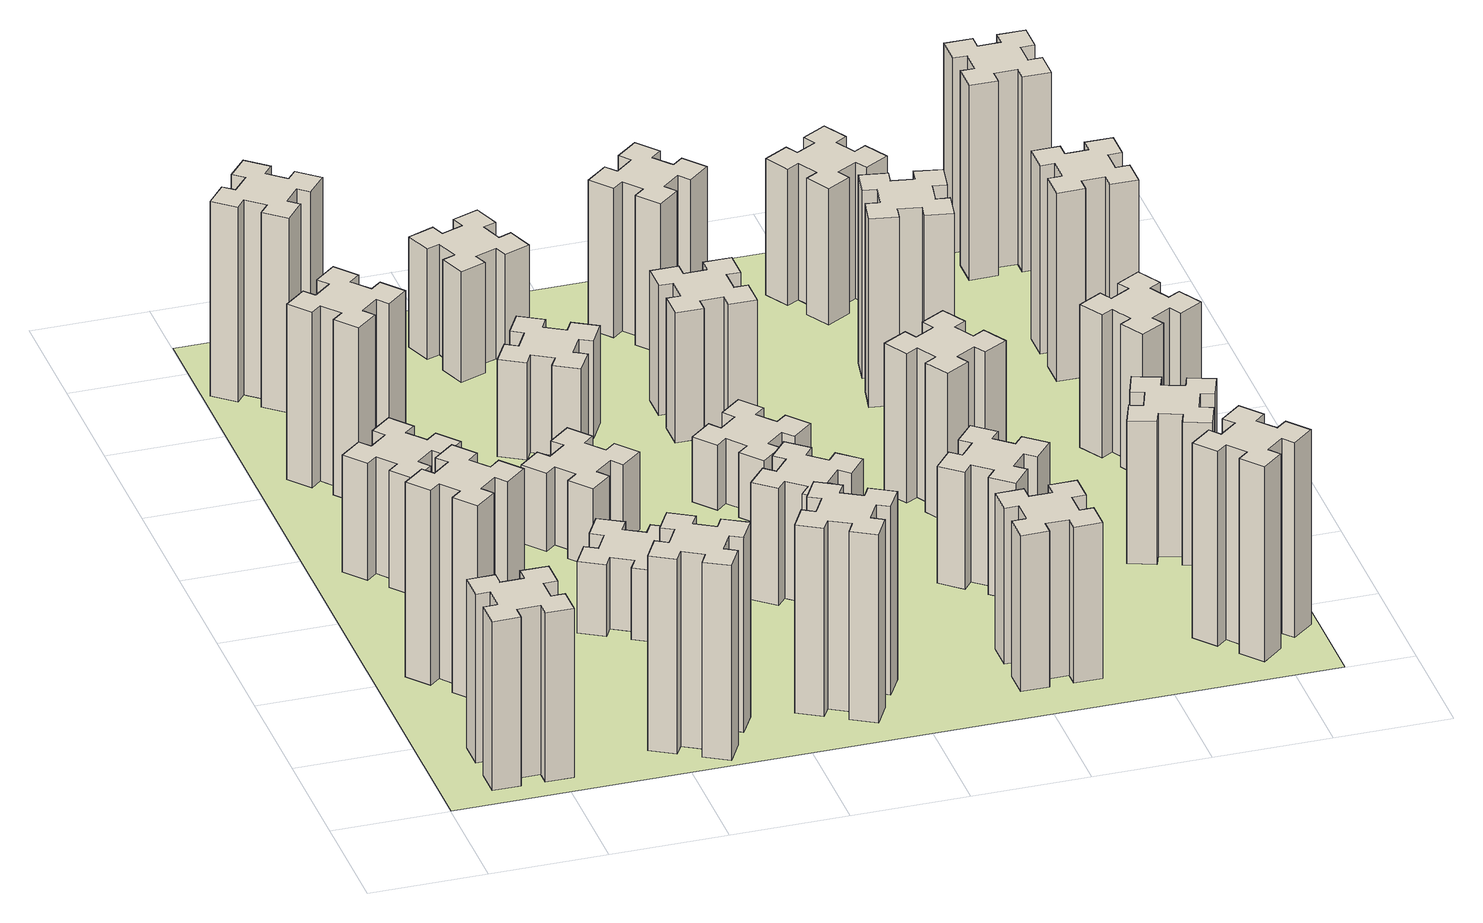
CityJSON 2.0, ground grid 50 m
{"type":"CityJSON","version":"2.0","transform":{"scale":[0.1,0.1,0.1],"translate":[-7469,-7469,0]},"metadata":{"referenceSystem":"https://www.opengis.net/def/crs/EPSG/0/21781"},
"CityObjects":{
"building1":{"type":"Building","attributes":{"class":"1000","function":"1000","usage":"1000","yearOfConstruction":2016,"roofType":"1000","measuredHeight":78,"storeysAboveGround":30,"storeysBelowGround":0},"geometry":[{"type":"Solid","lod":"1","boundaries":[[[[0,1,2,3,4,5,6,7,8,9,10,11,12,13,14,15,16,17,18,19]],[[17,16,20,21]],[[16,15,22,20]],[[15,14,23,22]],[[14,13,24,23]],[[13,12,25,24]],[[12,11,26,25]],[[11,10,27,26]],[[10,9,28,27]],[[9,8,29,28]],[[8,7,30,29]],[[7,6,31,30]],[[6,5,32,31]],[[5,4,33,32]],[[4,3,34,33]],[[3,2,35,34]],[[2,1,36,35]],[[1,0,37,36]],[[0,19,38,37]],[[19,18,39,38]],[[18,17,21,39]],[[24,25,26,27,28,29,30,31,32,33,34,35,36,37,38,39,21,20,22,23]]]]}]},
"building2":{"type":"Building","attributes":{"class":"1000","function":"1000","usage":"1000","yearOfConstruction":2016,"roofType":"1000","measuredHeight":90,"storeysAboveGround":30,"storeysBelowGround":0},"geometry":[{"type":"Solid","lod":"1","boundaries":[[[[40,41,42,43,44,45,46,47,48,49,50,51,52,53,54,55,56,57,58,59]],[[57,56,60,61]],[[56,55,62,60]],[[55,54,63,62]],[[54,53,64,63]],[[53,52,65,64]],[[52,51,66,65]],[[51,50,67,66]],[[50,49,68,67]],[[49,48,69,68]],[[48,47,70,69]],[[47,46,71,70]],[[46,45,72,71]],[[45,44,73,72]],[[44,43,74,73]],[[43,42,75,74]],[[42,41,76,75]],[[41,40,77,76]],[[40,59,78,77]],[[59,58,79,78]],[[58,57,61,79]],[[64,65,66,67,68,69,70,71,72,73,74,75,76,77,78,79,61,60,62,63]]]]}]},
"building3":{"type":"Building","attributes":{"class":"1000","function":"1000","usage":"1000","yearOfConstruction":2016,"roofType":"1000","measuredHeight":54,"storeysAboveGround":30,"storeysBelowGround":0},"geometry":[{"type":"Solid","lod":"1","boundaries":[[[[80,81,82,83,84,85,86,87,88,89,90,91,92,93,94,95,96,97,98,99]],[[97,96,100,101]],[[96,95,102,100]],[[95,94,103,102]],[[94,93,104,103]],[[93,92,105,104]],[[92,91,106,105]],[[91,90,107,106]],[[90,89,108,107]],[[89,88,109,108]],[[88,87,110,109]],[[87,86,111,110]],[[86,85,112,111]],[[85,84,113,112]],[[84,83,114,113]],[[83,82,115,114]],[[82,81,116,115]],[[81,80,117,116]],[[80,99,118,117]],[[99,98,119,118]],[[98,97,101,119]],[[104,105,106,107,108,109,110,111,112,113,114,115,116,117,118,119,101,100,102,103]]]]}]},
"building4":{"type":"Building","attributes":{"class":"1000","function":"1000","usage":"1000","yearOfConstruction":2016,"roofType":"1000","measuredHeight":81,"storeysAboveGround":30,"storeysBelowGround":0},"geometry":[{"type":"Solid","lod":"1","boundaries":[[[[120,121,122,123,124,125,126,127,128,129,130,131,132,133,134,135,136,137,138,139]],[[137,136,140,141]],[[136,135,142,140]],[[135,134,143,142]],[[134,133,144,143]],[[133,132,145,144]],[[132,131,146,145]],[[131,130,147,146]],[[130,129,148,147]],[[129,128,149,148]],[[128,127,150,149]],[[127,126,151,150]],[[126,125,152,151]],[[125,124,153,152]],[[124,123,154,153]],[[123,122,155,154]],[[122,121,156,155]],[[121,120,157,156]],[[120,139,158,157]],[[139,138,159,158]],[[138,137,141,159]],[[144,145,146,147,148,149,150,151,152,153,154,155,156,157,158,159,141,140,142,143]]]]}]},
"building5":{"type":"Building","attributes":{"class":"1000","function":"1000","usage":"1000","yearOfConstruction":2016,"roofType":"1000","measuredHeight":90,"storeysAboveGround":30,"storeysBelowGround":0},"geometry":[{"type":"Solid","lod":"1","boundaries":[[[[160,161,162,163,164,165,166,167,168,169,170,171,172,173,174,175,176,177,178,179]],[[177,176,180,181]],[[176,175,182,180]],[[175,174,183,182]],[[174,173,184,183]],[[173,172,185,184]],[[172,171,186,185]],[[171,170,187,186]],[[170,169,188,187]],[[169,168,189,188]],[[168,167,190,189]],[[167,166,191,190]],[[166,165,192,191]],[[165,164,193,192]],[[164,163,194,193]],[[163,162,195,194]],[[162,161,196,195]],[[161,160,197,196]],[[160,179,198,197]],[[179,178,199,198]],[[178,177,181,199]],[[184,185,186,187,188,189,190,191,192,193,194,195,196,197,198,199,181,180,182,183]]]]}]},
"building6":{"type":"Building","attributes":{"class":"1000","function":"1000","usage":"1000","yearOfConstruction":2016,"roofType":"1000","measuredHeight":90,"storeysAboveGround":30,"storeysBelowGround":0},"geometry":[{"type":"Solid","lod":"1","boundaries":[[[[200,201,202,203,204,205,206,207,208,209,210,211,212,213,214,215,216,217,218,219]],[[217,216,220,221]],[[216,215,222,220]],[[215,214,223,222]],[[214,213,224,223]],[[213,212,225,224]],[[212,211,226,225]],[[211,210,227,226]],[[210,209,228,227]],[[209,208,229,228]],[[208,207,230,229]],[[207,206,231,230]],[[206,205,232,231]],[[205,204,233,232]],[[204,203,234,233]],[[203,202,235,234]],[[202,201,236,235]],[[201,200,237,236]],[[200,219,238,237]],[[219,218,239,238]],[[218,217,221,239]],[[224,225,226,227,228,229,230,231,232,233,234,235,236,237,238,239,221,220,222,223]]]]}]},
"building7":{"type":"Building","attributes":{"class":"1000","function":"1000","usage":"1000","yearOfConstruction":2016,"roofType":"1000","measuredHeight":33,"storeysAboveGround":30,"storeysBelowGround":0},"geometry":[{"type":"Solid","lod":"1","boundaries":[[[[240,241,242,243,244,245,246,247,248,249,250,251,252,253,254,255,256,257,258,259]],[[257,256,260,261]],[[256,255,262,260]],[[255,254,263,262]],[[254,253,264,263]],[[253,252,265,264]],[[252,251,266,265]],[[251,250,267,266]],[[250,249,268,267]],[[249,248,269,268]],[[248,247,270,269]],[[247,246,271,270]],[[246,245,272,271]],[[245,244,273,272]],[[244,243,274,273]],[[243,242,275,274]],[[242,241,276,275]],[[241,240,277,276]],[[240,259,278,277]],[[259,258,279,278]],[[258,257,261,279]],[[264,265,266,267,268,269,270,271,272,273,274,275,276,277,278,279,261,260,262,263]]]]}]},
"building8":{"type":"Building","attributes":{"class":"1000","function":"1000","usage":"1000","yearOfConstruction":2016,"roofType":"1000","measuredHeight":36,"storeysAboveGround":30,"storeysBelowGround":0},"geometry":[{"type":"Solid","lod":"1","boundaries":[[[[280,281,282,283,284,285,286,287,288,289,290,291,292,293,294,295,296,297,298,299]],[[297,296,300,301]],[[296,295,302,300]],[[295,294,303,302]],[[294,293,304,303]],[[293,292,305,304]],[[292,291,306,305]],[[291,290,307,306]],[[290,289,308,307]],[[289,288,309,308]],[[288,287,310,309]],[[287,286,311,310]],[[286,285,312,311]],[[285,284,313,312]],[[284,283,314,313]],[[283,282,315,314]],[[282,281,316,315]],[[281,280,317,316]],[[280,299,318,317]],[[299,298,319,318]],[[298,297,301,319]],[[304,305,306,307,308,309,310,311,312,313,314,315,316,317,318,319,301,300,302,303]]]]}]},
"building9":{"type":"Building","attributes":{"class":"1000","function":"1000","usage":"1000","yearOfConstruction":2016,"roofType":"1000","measuredHeight":87,"storeysAboveGround":30,"storeysBelowGround":0},"geometry":[{"type":"Solid","lod":"1","boundaries":[[[[320,321,322,323,324,325,326,327,328,329,330,331,332,333,334,335,336,337,338,339]],[[337,336,340,341]],[[336,335,342,340]],[[335,334,343,342]],[[334,333,344,343]],[[333,332,345,344]],[[332,331,346,345]],[[331,330,347,346]],[[330,329,348,347]],[[329,328,349,348]],[[328,327,350,349]],[[327,326,351,350]],[[326,325,352,351]],[[325,324,353,352]],[[324,323,354,353]],[[323,322,355,354]],[[322,321,356,355]],[[321,320,357,356]],[[320,339,358,357]],[[339,338,359,358]],[[338,337,341,359]],[[344,345,346,347,348,349,350,351,352,353,354,355,356,357,358,359,341,340,342,343]]]]}]},
"building10":{"type":"Building","attributes":{"class":"1000","function":"1000","usage":"1000","yearOfConstruction":2016,"roofType":"1000","measuredHeight":45,"storeysAboveGround":30,"storeysBelowGround":0},"geometry":[{"type":"Solid","lod":"1","boundaries":[[[[360,361,362,363,364,365,366,367,368,369,370,371,372,373,374,375,376,377,378,379]],[[377,376,380,381]],[[376,375,382,380]],[[375,374,383,382]],[[374,373,384,383]],[[373,372,385,384]],[[372,371,386,385]],[[371,370,387,386]],[[370,369,388,387]],[[369,368,389,388]],[[368,367,390,389]],[[367,366,391,390]],[[366,365,392,391]],[[365,364,393,392]],[[364,363,394,393]],[[363,362,395,394]],[[362,361,396,395]],[[361,360,397,396]],[[360,379,398,397]],[[379,378,399,398]],[[378,377,381,399]],[[384,385,386,387,388,389,390,391,392,393,394,395,396,397,398,399,381,380,382,383]]]]}]},
"building11":{"type":"Building","attributes":{"class":"1000","function":"1000","usage":"1000","yearOfConstruction":2016,"roofType":"1000","measuredHeight":51,"storeysAboveGround":30,"storeysBelowGround":0},"geometry":[{"type":"Solid","lod":"1","boundaries":[[[[400,401,402,403,404,405,406,407,408,409,410,411,412,413,414,415,416,417,418,419]],[[417,416,420,421]],[[416,415,422,420]],[[415,414,423,422]],[[414,413,424,423]],[[413,412,425,424]],[[412,411,426,425]],[[411,410,427,426]],[[410,409,428,427]],[[409,408,429,428]],[[408,407,430,429]],[[407,406,431,430]],[[406,405,432,431]],[[405,404,433,432]],[[404,403,434,433]],[[403,402,435,434]],[[402,401,436,435]],[[401,400,437,436]],[[400,419,438,437]],[[419,418,439,438]],[[418,417,421,439]],[[424,425,426,427,428,429,430,431,432,433,434,435,436,437,438,439,421,420,422,423]]]]}]},
"building12":{"type":"Building","attributes":{"class":"1000","function":"1000","usage":"1000","yearOfConstruction":2016,"roofType":"1000","measuredHeight":54,"storeysAboveGround":30,"storeysBelowGround":0},"geometry":[{"type":"Solid","lod":"1","boundaries":[[[[440,441,442,443,444,445,446,447,448,449,450,451,452,453,454,455,456,457,458,459]],[[457,456,460,461]],[[456,455,462,460]],[[455,454,463,462]],[[454,453,464,463]],[[453,452,465,464]],[[452,451,466,465]],[[451,450,467,466]],[[450,449,468,467]],[[449,448,469,468]],[[448,447,470,469]],[[447,446,471,470]],[[446,445,472,471]],[[445,444,473,472]],[[444,443,474,473]],[[443,442,475,474]],[[442,441,476,475]],[[441,440,477,476]],[[440,459,478,477]],[[459,458,479,478]],[[458,457,461,479]],[[464,465,466,467,468,469,470,471,472,473,474,475,476,477,478,479,461,460,462,463]]]]}]},
"building13":{"type":"Building","attributes":{"class":"1000","function":"1000","usage":"1000","yearOfConstruction":2016,"roofType":"1000","measuredHeight":30,"storeysAboveGround":30,"storeysBelowGround":0},"geometry":[{"type":"Solid","lod":"1","boundaries":[[[[480,481,482,483,484,485,486,487,488,489,490,491,492,493,494,495,496,497,498,499]],[[497,496,500,501]],[[496,495,502,500]],[[495,494,503,502]],[[494,493,504,503]],[[493,492,505,504]],[[492,491,506,505]],[[491,490,507,506]],[[490,489,508,507]],[[489,488,509,508]],[[488,487,510,509]],[[487,486,511,510]],[[486,485,512,511]],[[485,484,513,512]],[[484,483,514,513]],[[483,482,515,514]],[[482,481,516,515]],[[481,480,517,516]],[[480,499,518,517]],[[499,498,519,518]],[[498,497,501,519]],[[504,505,506,507,508,509,510,511,512,513,514,515,516,517,518,519,501,500,502,503]]]]}]},
"building14":{"type":"Building","attributes":{"class":"1000","function":"1000","usage":"1000","yearOfConstruction":2016,"roofType":"1000","measuredHeight":60,"storeysAboveGround":30,"storeysBelowGround":0},"geometry":[{"type":"Solid","lod":"1","boundaries":[[[[520,521,522,523,524,525,526,527,528,529,530,531,532,533,534,535,536,537,538,539]],[[537,536,540,541]],[[536,535,542,540]],[[535,534,543,542]],[[534,533,544,543]],[[533,532,545,544]],[[532,531,546,545]],[[531,530,547,546]],[[530,529,548,547]],[[529,528,549,548]],[[528,527,550,549]],[[527,526,551,550]],[[526,525,552,551]],[[525,524,553,552]],[[524,523,554,553]],[[523,522,555,554]],[[522,521,556,555]],[[521,520,557,556]],[[520,539,558,557]],[[539,538,559,558]],[[538,537,541,559]],[[544,545,546,547,548,549,550,551,552,553,554,555,556,557,558,559,541,540,542,543]]]]}]},
"building15":{"type":"Building","attributes":{"class":"1000","function":"1000","usage":"1000","yearOfConstruction":2016,"roofType":"1000","measuredHeight":72,"storeysAboveGround":30,"storeysBelowGround":0},"geometry":[{"type":"Solid","lod":"1","boundaries":[[[[560,561,562,563,564,565,566,567,568,569,570,571,572,573,574,575,576,577,578,579]],[[577,576,580,581]],[[576,575,582,580]],[[575,574,583,582]],[[574,573,584,583]],[[573,572,585,584]],[[572,571,586,585]],[[571,570,587,586]],[[570,569,588,587]],[[569,568,589,588]],[[568,567,590,589]],[[567,566,591,590]],[[566,565,592,591]],[[565,564,593,592]],[[564,563,594,593]],[[563,562,595,594]],[[562,561,596,595]],[[561,560,597,596]],[[560,579,598,597]],[[579,578,599,598]],[[578,577,581,599]],[[584,585,586,587,588,589,590,591,592,593,594,595,596,597,598,599,581,580,582,583]]]]}]},
"building16":{"type":"Building","attributes":{"class":"1000","function":"1000","usage":"1000","yearOfConstruction":2016,"roofType":"1000","measuredHeight":69,"storeysAboveGround":30,"storeysBelowGround":0},"geometry":[{"type":"Solid","lod":"1","boundaries":[[[[600,601,602,603,604,605,606,607,608,609,610,611,612,613,614,615,616,617,618,619]],[[617,616,620,621]],[[616,615,622,620]],[[615,614,623,622]],[[614,613,624,623]],[[613,612,625,624]],[[612,611,626,625]],[[611,610,627,626]],[[610,609,628,627]],[[609,608,629,628]],[[608,607,630,629]],[[607,606,631,630]],[[606,605,632,631]],[[605,604,633,632]],[[604,603,634,633]],[[603,602,635,634]],[[602,601,636,635]],[[601,600,637,636]],[[600,619,638,637]],[[619,618,639,638]],[[618,617,621,639]],[[624,625,626,627,628,629,630,631,632,633,634,635,636,637,638,639,621,620,622,623]]]]}]},
"building17":{"type":"Building","attributes":{"class":"1000","function":"1000","usage":"1000","yearOfConstruction":2016,"roofType":"1000","measuredHeight":54,"storeysAboveGround":30,"storeysBelowGround":0},"geometry":[{"type":"Solid","lod":"1","boundaries":[[[[640,641,642,643,644,645,646,647,648,649,650,651,652,653,654,655,656,657,658,659]],[[657,656,660,661]],[[656,655,662,660]],[[655,654,663,662]],[[654,653,664,663]],[[653,652,665,664]],[[652,651,666,665]],[[651,650,667,666]],[[650,649,668,667]],[[649,648,669,668]],[[648,647,670,669]],[[647,646,671,670]],[[646,645,672,671]],[[645,644,673,672]],[[644,643,674,673]],[[643,642,675,674]],[[642,641,676,675]],[[641,640,677,676]],[[640,659,678,677]],[[659,658,679,678]],[[658,657,661,679]],[[664,665,666,667,668,669,670,671,672,673,674,675,676,677,678,679,661,660,662,663]]]]}]},
"building18":{"type":"Building","attributes":{"class":"1000","function":"1000","usage":"1000","yearOfConstruction":2016,"roofType":"1000","measuredHeight":69,"storeysAboveGround":30,"storeysBelowGround":0},"geometry":[{"type":"Solid","lod":"1","boundaries":[[[[680,681,682,683,684,685,686,687,688,689,690,691,692,693,694,695,696,697,698,699]],[[697,696,700,701]],[[696,695,702,700]],[[695,694,703,702]],[[694,693,704,703]],[[693,692,705,704]],[[692,691,706,705]],[[691,690,707,706]],[[690,689,708,707]],[[689,688,709,708]],[[688,687,710,709]],[[687,686,711,710]],[[686,685,712,711]],[[685,684,713,712]],[[684,683,714,713]],[[683,682,715,714]],[[682,681,716,715]],[[681,680,717,716]],[[680,699,718,717]],[[699,698,719,718]],[[698,697,701,719]],[[704,705,706,707,708,709,710,711,712,713,714,715,716,717,718,719,701,700,702,703]]]]}]},
"building19":{"type":"Building","attributes":{"class":"1000","function":"1000","usage":"1000","yearOfConstruction":2016,"roofType":"1000","measuredHeight":87,"storeysAboveGround":30,"storeysBelowGround":0},"geometry":[{"type":"Solid","lod":"1","boundaries":[[[[720,721,722,723,724,725,726,727,728,729,730,731,732,733,734,735,736,737,738,739]],[[737,736,740,741]],[[736,735,742,740]],[[735,734,743,742]],[[734,733,744,743]],[[733,732,745,744]],[[732,731,746,745]],[[731,730,747,746]],[[730,729,748,747]],[[729,728,749,748]],[[728,727,750,749]],[[727,726,751,750]],[[726,725,752,751]],[[725,724,753,752]],[[724,723,754,753]],[[723,722,755,754]],[[722,721,756,755]],[[721,720,757,756]],[[720,739,758,757]],[[739,738,759,758]],[[738,737,741,759]],[[744,745,746,747,748,749,750,751,752,753,754,755,756,757,758,759,741,740,742,743]]]]}]},
"building20":{"type":"Building","attributes":{"class":"1000","function":"1000","usage":"1000","yearOfConstruction":2016,"roofType":"1000","measuredHeight":90,"storeysAboveGround":30,"storeysBelowGround":0},"geometry":[{"type":"Solid","lod":"1","boundaries":[[[[760,761,762,763,764,765,766,767,768,769,770,771,772,773,774,775,776,777,778,779]],[[777,776,780,781]],[[776,775,782,780]],[[775,774,783,782]],[[774,773,784,783]],[[773,772,785,784]],[[772,771,786,785]],[[771,770,787,786]],[[770,769,788,787]],[[769,768,789,788]],[[768,767,790,789]],[[767,766,791,790]],[[766,765,792,791]],[[765,764,793,792]],[[764,763,794,793]],[[763,762,795,794]],[[762,761,796,795]],[[761,760,797,796]],[[760,779,798,797]],[[779,778,799,798]],[[778,777,781,799]],[[784,785,786,787,788,789,790,791,792,793,794,795,796,797,798,799,781,780,782,783]]]]}]},
"building21":{"type":"Building","attributes":{"class":"1000","function":"1000","usage":"1000","yearOfConstruction":2016,"roofType":"1000","measuredHeight":63,"storeysAboveGround":30,"storeysBelowGround":0},"geometry":[{"type":"Solid","lod":"1","boundaries":[[[[800,801,802,803,804,805,806,807,808,809,810,811,812,813,814,815,816,817,818,819]],[[817,816,820,821]],[[816,815,822,820]],[[815,814,823,822]],[[814,813,824,823]],[[813,812,825,824]],[[812,811,826,825]],[[811,810,827,826]],[[810,809,828,827]],[[809,808,829,828]],[[808,807,830,829]],[[807,806,831,830]],[[806,805,832,831]],[[805,804,833,832]],[[804,803,834,833]],[[803,802,835,834]],[[802,801,836,835]],[[801,800,837,836]],[[800,819,838,837]],[[819,818,839,838]],[[818,817,821,839]],[[824,825,826,827,828,829,830,831,832,833,834,835,836,837,838,839,821,820,822,823]]]]}]},
"building22":{"type":"Building","attributes":{"class":"1000","function":"1000","usage":"1000","yearOfConstruction":2016,"roofType":"1000","measuredHeight":66,"storeysAboveGround":30,"storeysBelowGround":0},"geometry":[{"type":"Solid","lod":"1","boundaries":[[[[840,841,842,843,844,845,846,847,848,849,850,851,852,853,854,855,856,857,858,859]],[[857,856,860,861]],[[856,855,862,860]],[[855,854,863,862]],[[854,853,864,863]],[[853,852,865,864]],[[852,851,866,865]],[[851,850,867,866]],[[850,849,868,867]],[[849,848,869,868]],[[848,847,870,869]],[[847,846,871,870]],[[846,845,872,871]],[[845,844,873,872]],[[844,843,874,873]],[[843,842,875,874]],[[842,841,876,875]],[[841,840,877,876]],[[840,859,878,877]],[[859,858,879,878]],[[858,857,861,879]],[[864,865,866,867,868,869,870,871,872,873,874,875,876,877,878,879,861,860,862,863]]]]}]},
"building23":{"type":"Building","attributes":{"class":"1000","function":"1000","usage":"1000","yearOfConstruction":2016,"roofType":"1000","measuredHeight":66,"storeysAboveGround":30,"storeysBelowGround":0},"geometry":[{"type":"Solid","lod":"1","boundaries":[[[[880,881,882,883,884,885,886,887,888,889,890,891,892,893,894,895,896,897,898,899]],[[897,896,900,901]],[[896,895,902,900]],[[895,894,903,902]],[[894,893,904,903]],[[893,892,905,904]],[[892,891,906,905]],[[891,890,907,906]],[[890,889,908,907]],[[889,888,909,908]],[[888,887,910,909]],[[887,886,911,910]],[[886,885,912,911]],[[885,884,913,912]],[[884,883,914,913]],[[883,882,915,914]],[[882,881,916,915]],[[881,880,917,916]],[[880,899,918,917]],[[899,898,919,918]],[[898,897,901,919]],[[904,905,906,907,908,909,910,911,912,913,914,915,916,917,918,919,901,900,902,903]]]]}]},
"building24":{"type":"Building","attributes":{"class":"1000","function":"1000","usage":"1000","yearOfConstruction":2016,"roofType":"1000","measuredHeight":87,"storeysAboveGround":30,"storeysBelowGround":0},"geometry":[{"type":"Solid","lod":"1","boundaries":[[[[920,921,922,923,924,925,926,927,928,929,930,931,932,933,934,935,936,937,938,939]],[[937,936,940,941]],[[936,935,942,940]],[[935,934,943,942]],[[934,933,944,943]],[[933,932,945,944]],[[932,931,946,945]],[[931,930,947,946]],[[930,929,948,947]],[[929,928,949,948]],[[928,927,950,949]],[[927,926,951,950]],[[926,925,952,951]],[[925,924,953,952]],[[924,923,954,953]],[[923,922,955,954]],[[922,921,956,955]],[[921,920,957,956]],[[920,939,958,957]],[[939,938,959,958]],[[938,937,941,959]],[[944,945,946,947,948,949,950,951,952,953,954,955,956,957,958,959,941,940,942,943]]]]}]},
"building25":{"type":"Building","attributes":{"class":"1000","function":"1000","usage":"1000","yearOfConstruction":2016,"roofType":"1000","measuredHeight":90,"storeysAboveGround":30,"storeysBelowGround":0},"geometry":[{"type":"Solid","lod":"1","boundaries":[[[[960,961,962,963,964,965,966,967,968,969,970,971,972,973,974,975,976,977,978,979]],[[977,976,980,981]],[[976,975,982,980]],[[975,974,983,982]],[[974,973,984,983]],[[973,972,985,984]],[[972,971,986,985]],[[971,970,987,986]],[[970,969,988,987]],[[969,968,989,988]],[[968,967,990,989]],[[967,966,991,990]],[[966,965,992,991]],[[965,964,993,992]],[[964,963,994,993]],[[963,962,995,994]],[[962,961,996,995]],[[961,960,997,996]],[[960,979,998,997]],[[979,978,999,998]],[[978,977,981,999]],[[984,985,986,987,988,989,990,991,992,993,994,995,996,997,998,999,981,980,982,983]]]]}]},
"landuse1":{"type":"LandUse","attributes":{"name":"plot1","function":"1010"},"geometry":[{"type":"MultiSurface","lod":"1","boundaries":[[[1000,1001,1002,1003]]]}]}
},
"vertices":[
[265,325,0],[265,225,0],[205,225,0],[205,105,0],[325,105,0],[325,165,0],[425,165,0],[425,105,0],[545,105,0],[545,225,0],[485,225,0],[485,325,0],[545,325,0],[545,445,0],[425,445,0],[425,385,0],[325,385,0],[325,445,0],[205,445,0],[205,325,0],[325,385,780],[325,445,780],[425,385,780],[425,445,780],[545,445,780],[545,325,780],[485,325,780],[485,225,780],[545,225,780],[545,105,780],[425,105,780],[425,165,780],[325,165,780],[325,105,780],[205,105,780],[205,225,780],[265,225,780],[265,325,780],[205,325,780],[205,445,780],
[492,1048,0],[427,1124,0],[473,1163,0],[396,1255,0],[304,1178,0],[343,1132,0],[266,1067,0],[228,1113,0],[136,1036,0],[213,944,0],[259,983,0],[323,906,0],[277,868,0],[354,776,0],[446,853,0],[408,899,0],[484,963,0],[523,917,0],[615,994,0],[538,1086,0],[484,963,900],[523,917,900],[408,899,900],[446,853,900],[354,776,900],[277,868,900],[323,906,900],[259,983,900],[213,944,900],[136,1036,900],[228,1113,900],[266,1067,900],[343,1132,900],[304,1178,900],[396,1255,900],[473,1163,900],[427,1124,900],[492,1048,900],[538,1086,900],[615,994,900],
[492,1888,0],[427,1964,0],[473,2003,0],[396,2095,0],[304,2018,0],[343,1972,0],[266,1907,0],[228,1953,0],[136,1876,0],[213,1784,0],[259,1823,0],[323,1746,0],[277,1708,0],[354,1616,0],[446,1693,0],[408,1739,0],[484,1803,0],[523,1757,0],[615,1834,0],[538,1926,0],[484,1803,540],[523,1757,540],[408,1739,540],[446,1693,540],[354,1616,540],[277,1708,540],[323,1746,540],[259,1823,540],[213,1784,540],[136,1876,540],[228,1953,540],[266,1907,540],[343,1972,540],[304,2018,540],[396,2095,540],[473,2003,540],[427,1964,540],[492,1888,540],[538,1926,540],[615,1834,540],
[343,2712,0],[266,2647,0],[228,2693,0],[136,2616,0],[213,2524,0],[259,2563,0],[323,2486,0],[277,2448,0],[354,2356,0],[446,2433,0],[408,2479,0],[484,2543,0],[523,2497,0],[615,2574,0],[538,2666,0],[492,2628,0],[427,2704,0],[473,2743,0],[396,2835,0],[304,2758,0],[427,2704,810],[473,2743,810],[492,2628,810],[538,2666,810],[615,2574,810],[523,2497,810],[484,2543,810],[408,2479,810],[446,2433,810],[354,2356,810],[277,2448,810],[323,2486,810],[259,2563,810],[213,2524,810],[136,2616,810],[228,2693,810],[266,2647,810],[343,2712,810],[304,2758,810],[396,2835,810],
[1214,346,0],[1127,396,0],[1157,448,0],[1053,508,0],[993,404,0],[1045,374,0],[995,287,0],[943,317,0],[883,213,0],[987,153,0],[1017,205,0],[1104,155,0],[1074,103,0],[1178,43,0],[1238,147,0],[1186,177,0],[1236,264,0],[1288,234,0],[1348,338,0],[1244,398,0],[1236,264,900],[1288,234,900],[1186,177,900],[1238,147,900],[1178,43,900],[1074,103,900],[1104,155,900],[1017,205,900],[987,153,900],[883,213,900],[943,317,900],[995,287,900],[1045,374,900],[993,404,900],[1053,508,900],[1157,448,900],[1127,396,900],[1214,346,900],[1244,398,900],[1348,338,900],
[384,3387,0],[308,3452,0],[346,3498,0],[254,3575,0],[177,3483,0],[223,3444,0],[159,3368,0],[113,3406,0],[36,3314,0],[128,3237,0],[166,3283,0],[243,3219,0],[204,3173,0],[296,3096,0],[373,3188,0],[327,3226,0],[392,3303,0],[438,3264,0],[515,3356,0],[423,3433,0],[392,3303,900],[438,3264,900],[327,3226,900],[373,3188,900],[296,3096,900],[204,3173,900],[243,3219,900],[166,3283,900],[128,3237,900],[36,3314,900],[113,3406,900],[159,3368,900],[223,3444,900],[177,3483,900],[254,3575,900],[346,3498,900],[308,3452,900],[384,3387,900],[423,3433,900],[515,3356,900],
[1186,1117,0],[1236,1204,0],[1288,1174,0],[1348,1278,0],[1244,1338,0],[1214,1286,0],[1127,1336,0],[1157,1388,0],[1053,1448,0],[993,1344,0],[1045,1314,0],[995,1227,0],[943,1257,0],[883,1153,0],[987,1093,0],[1017,1145,0],[1104,1095,0],[1074,1043,0],[1178,983,0],[1238,1087,0],[1104,1095,330],[1074,1043,330],[1017,1145,330],[987,1093,330],[883,1153,330],[943,1257,330],[995,1227,330],[1045,1314,330],[993,1344,330],[1053,1448,330],[1157,1388,330],[1127,1336,330],[1214,1286,330],[1244,1338,330],[1348,1278,330],[1288,1174,330],[1236,1204,330],[1186,1117,330],[1238,1087,330],[1178,983,330],
[1083,1972,0],[1006,1907,0],[968,1953,0],[876,1876,0],[953,1784,0],[999,1823,0],[1063,1746,0],[1017,1708,0],[1094,1616,0],[1186,1693,0],[1148,1739,0],[1224,1803,0],[1263,1757,0],[1355,1834,0],[1278,1926,0],[1232,1888,0],[1167,1964,0],[1213,2003,0],[1136,2095,0],[1044,2018,0],[1167,1964,360],[1213,2003,360],[1232,1888,360],[1278,1926,360],[1355,1834,360],[1263,1757,360],[1224,1803,360],[1148,1739,360],[1186,1693,360],[1094,1616,360],[1017,1708,360],[1063,1746,360],[999,1823,360],[953,1784,360],[876,1876,360],[968,1953,360],[1006,1907,360],[1083,1972,360],[1044,2018,360],[1136,2095,360],
[1657,305,0],[1744,255,0],[1714,203,0],[1818,143,0],[1878,247,0],[1826,277,0],[1876,364,0],[1928,334,0],[1988,438,0],[1884,498,0],[1854,446,0],[1767,496,0],[1797,548,0],[1693,608,0],[1633,504,0],[1685,474,0],[1635,387,0],[1583,417,0],[1523,313,0],[1627,253,0],[1635,387,870],[1583,417,870],[1685,474,870],[1633,504,870],[1693,608,870],[1797,548,870],[1767,496,870],[1854,446,870],[1884,498,870],[1988,438,870],[1928,334,870],[1876,364,870],[1826,277,870],[1878,247,870],[1818,143,870],[1714,203,870],[1744,255,870],[1657,305,870],[1627,253,870],[1523,313,870],
[1117,2525,0],[1204,2475,0],[1174,2423,0],[1278,2363,0],[1338,2467,0],[1286,2497,0],[1336,2584,0],[1388,2554,0],[1448,2658,0],[1344,2718,0],[1314,2666,0],[1227,2716,0],[1257,2768,0],[1153,2828,0],[1093,2724,0],[1145,2694,0],[1095,2607,0],[1043,2637,0],[983,2533,0],[1087,2473,0],[1095,2607,450],[1043,2637,450],[1145,2694,450],[1093,2724,450],[1153,2828,450],[1257,2768,450],[1227,2716,450],[1314,2666,450],[1344,2718,450],[1448,2658,450],[1388,2554,450],[1336,2584,450],[1286,2497,450],[1338,2467,450],[1278,2363,450],[1174,2423,450],[1204,2475,450],[1117,2525,450],[1087,2473,450],[983,2533,450],
[1125,3456,0],[1031,3422,0],[1010,3478,0],[897,3437,0],[939,3324,0],[995,3345,0],[1029,3251,0],[973,3230,0],[1014,3117,0],[1127,3159,0],[1106,3215,0],[1200,3249,0],[1220,3193,0],[1333,3234,0],[1292,3347,0],[1236,3326,0],[1202,3420,0],[1258,3440,0],[1217,3553,0],[1104,3512,0],[1202,3420,510],[1258,3440,510],[1236,3326,510],[1292,3347,510],[1333,3234,510],[1220,3193,510],[1200,3249,510],[1106,3215,510],[1127,3159,510],[1014,3117,510],[973,3230,510],[1029,3251,510],[995,3345,510],[939,3324,510],[897,3437,510],[1010,3478,510],[1031,3422,510],[1125,3456,510],[1104,3512,510],[1217,3553,510],
[1746,1163,0],[1823,1099,0],[1784,1053,0],[1876,976,0],[1953,1068,0],[1907,1106,0],[1972,1183,0],[2018,1144,0],[2095,1236,0],[2003,1313,0],[1964,1267,0],[1888,1332,0],[1926,1378,0],[1834,1455,0],[1757,1363,0],[1803,1324,0],[1739,1248,0],[1693,1286,0],[1616,1194,0],[1708,1117,0],[1739,1248,540],[1693,1286,540],[1803,1324,540],[1757,1363,540],[1834,1455,540],[1926,1378,540],[1888,1332,540],[1964,1267,540],[2003,1313,540],[2095,1236,540],[2018,1144,540],[1972,1183,540],[1907,1106,540],[1953,1068,540],[1876,976,540],[1784,1053,540],[1823,1099,540],[1746,1163,540],[1708,1117,540],[1616,1194,540],
[1972,1988,0],[1907,2064,0],[1953,2103,0],[1876,2195,0],[1784,2118,0],[1823,2072,0],[1746,2007,0],[1708,2053,0],[1616,1976,0],[1693,1884,0],[1739,1923,0],[1803,1846,0],[1757,1808,0],[1834,1716,0],[1926,1793,0],[1888,1839,0],[1964,1903,0],[2003,1857,0],[2095,1934,0],[2018,2026,0],[1964,1903,300],[2003,1857,300],[1888,1839,300],[1926,1793,300],[1834,1716,300],[1757,1808,300],[1803,1846,300],[1739,1923,300],[1693,1884,300],[1616,1976,300],[1708,2053,300],[1746,2007,300],[1823,2072,300],[1784,2118,300],[1876,2195,300],[1953,2103,300],[1907,2064,300],[1972,1988,300],[2018,2026,300],[2095,1934,300],
[1905,2705,0],[1805,2705,0],[1805,2765,0],[1685,2765,0],[1685,2645,0],[1745,2645,0],[1745,2545,0],[1685,2545,0],[1685,2425,0],[1805,2425,0],[1805,2485,0],[1905,2485,0],[1905,2425,0],[2025,2425,0],[2025,2545,0],[1965,2545,0],[1965,2645,0],[2025,2645,0],[2025,2765,0],[1905,2765,0],[1965,2645,600],[2025,2645,600],[1965,2545,600],[2025,2545,600],[2025,2425,600],[1905,2425,600],[1905,2485,600],[1805,2485,600],[1805,2425,600],[1685,2425,600],[1685,2545,600],[1745,2545,600],[1745,2645,600],[1685,2645,600],[1685,2765,600],[1805,2765,600],[1805,2705,600],[1905,2705,600],[1905,2765,600],[2025,2765,600],
[2705,325,0],[2705,425,0],[2765,425,0],[2765,545,0],[2645,545,0],[2645,485,0],[2545,485,0],[2545,545,0],[2425,545,0],[2425,425,0],[2485,425,0],[2485,325,0],[2425,325,0],[2425,205,0],[2545,205,0],[2545,265,0],[2645,265,0],[2645,205,0],[2765,205,0],[2765,325,0],[2645,265,720],[2645,205,720],[2545,265,720],[2545,205,720],[2425,205,720],[2425,325,720],[2485,325,720],[2485,425,720],[2425,425,720],[2425,545,720],[2545,545,720],[2545,485,720],[2645,485,720],[2645,545,720],[2765,545,720],[2765,425,720],[2705,425,720],[2705,325,720],[2765,325,720],[2765,205,720],
[1888,3219,0],[1964,3283,0],[2003,3237,0],[2095,3314,0],[2018,3406,0],[1972,3368,0],[1907,3444,0],[1953,3483,0],[1876,3575,0],[1784,3498,0],[1823,3452,0],[1746,3387,0],[1708,3433,0],[1616,3356,0],[1693,3264,0],[1739,3303,0],[1803,3226,0],[1757,3188,0],[1834,3096,0],[1926,3173,0],[1803,3226,690],[1757,3188,690],[1739,3303,690],[1693,3264,690],[1616,3356,690],[1708,3433,690],[1746,3387,690],[1823,3452,690],[1784,3498,690],[1876,3575,690],[1953,3483,690],[1907,3444,690],[1972,3368,690],[2018,3406,690],[2095,3314,690],[2003,3237,690],[1964,3283,690],[1888,3219,690],[1926,3173,690],[1834,3096,690],
[2647,1006,0],[2712,1083,0],[2758,1044,0],[2835,1136,0],[2743,1213,0],[2704,1167,0],[2628,1232,0],[2666,1278,0],[2574,1355,0],[2497,1263,0],[2543,1224,0],[2479,1148,0],[2433,1186,0],[2356,1094,0],[2448,1017,0],[2486,1063,0],[2563,999,0],[2524,953,0],[2616,876,0],[2693,968,0],[2563,999,540],[2524,953,540],[2486,1063,540],[2448,1017,540],[2356,1094,540],[2433,1186,540],[2479,1148,540],[2543,1224,540],[2497,1263,540],[2574,1355,540],[2666,1278,540],[2628,1232,540],[2704,1167,540],[2743,1213,540],[2835,1136,540],[2758,1044,540],[2712,1083,540],[2647,1006,540],[2693,968,540],[2616,876,540],
[2475,1744,0],[2525,1657,0],[2473,1627,0],[2533,1523,0],[2637,1583,0],[2607,1635,0],[2694,1685,0],[2724,1633,0],[2828,1693,0],[2768,1797,0],[2716,1767,0],[2666,1854,0],[2718,1884,0],[2658,1988,0],[2554,1928,0],[2584,1876,0],[2497,1826,0],[2467,1878,0],[2363,1818,0],[2423,1714,0],[2497,1826,690],[2467,1878,690],[2584,1876,690],[2554,1928,690],[2658,1988,690],[2718,1884,690],[2666,1854,690],[2716,1767,690],[2768,1797,690],[2828,1693,690],[2724,1633,690],[2694,1685,690],[2607,1635,690],[2637,1583,690],[2533,1523,690],[2473,1627,690],[2525,1657,690],[2475,1744,690],[2423,1714,690],[2363,1818,690],
[2596,2664,0],[2578,2565,0],[2519,2576,0],[2498,2457,0],[2617,2437,0],[2627,2496,0],[2725,2478,0],[2715,2419,0],[2833,2398,0],[2854,2517,0],[2795,2527,0],[2812,2625,0],[2871,2615,0],[2892,2733,0],[2774,2754,0],[2764,2695,0],[2665,2712,0],[2676,2771,0],[2557,2792,0],[2537,2674,0],[2665,2712,870],[2676,2771,870],[2764,2695,870],[2774,2754,870],[2892,2733,870],[2871,2615,870],[2812,2625,870],[2795,2527,870],[2854,2517,870],[2833,2398,870],[2715,2419,870],[2725,2478,870],[2627,2496,870],[2617,2437,870],[2498,2457,870],[2519,2576,870],[2578,2565,870],[2596,2664,870],[2537,2674,870],[2557,2792,870],
[3468,259,0],[3544,323,0],[3583,277,0],[3675,354,0],[3598,446,0],[3552,408,0],[3487,484,0],[3533,523,0],[3456,615,0],[3364,538,0],[3403,492,0],[3326,427,0],[3288,473,0],[3196,396,0],[3273,304,0],[3319,343,0],[3383,266,0],[3337,228,0],[3414,136,0],[3506,213,0],[3383,266,900],[3337,228,900],[3319,343,900],[3273,304,900],[3196,396,900],[3288,473,900],[3326,427,900],[3403,492,900],[3364,538,900],[3456,615,900],[3533,523,900],[3487,484,900],[3552,408,900],[3598,446,900],[3675,354,900],[3583,277,900],[3544,323,900],[3468,259,900],[3506,213,900],[3414,136,900],
[2716,3347,0],[2666,3434,0],[2718,3464,0],[2658,3568,0],[2554,3508,0],[2584,3456,0],[2497,3406,0],[2467,3458,0],[2363,3398,0],[2423,3294,0],[2475,3324,0],[2525,3237,0],[2473,3207,0],[2533,3103,0],[2637,3163,0],[2607,3215,0],[2694,3265,0],[2724,3213,0],[2828,3273,0],[2768,3377,0],[2694,3265,630],[2724,3213,630],[2607,3215,630],[2637,3163,630],[2533,3103,630],[2473,3207,630],[2525,3237,630],[2475,3324,630],[2423,3294,630],[2363,3398,630],[2467,3458,630],[2497,3406,630],[2584,3456,630],[2554,3508,630],[2658,3568,630],[2718,3464,630],[2666,3434,630],[2716,3347,630],[2768,3377,630],[2828,3273,630],
[3251,1029,0],[3345,995,0],[3324,939,0],[3437,897,0],[3478,1010,0],[3422,1031,0],[3456,1125,0],[3512,1104,0],[3553,1217,0],[3440,1258,0],[3420,1202,0],[3326,1236,0],[3347,1292,0],[3234,1333,0],[3193,1220,0],[3249,1200,0],[3215,1106,0],[3159,1127,0],[3117,1014,0],[3230,973,0],[3215,1106,660],[3159,1127,660],[3249,1200,660],[3193,1220,660],[3234,1333,660],[3347,1292,660],[3326,1236,660],[3420,1202,660],[3440,1258,660],[3553,1217,660],[3512,1104,660],[3456,1125,660],[3422,1031,660],[3478,1010,660],[3437,897,660],[3324,939,660],[3345,995,660],[3251,1029,660],[3230,973,660],[3117,1014,660],
[3556,1867,0],[3506,1954,0],[3558,1984,0],[3498,2088,0],[3394,2028,0],[3424,1976,0],[3337,1926,0],[3307,1978,0],[3203,1918,0],[3263,1814,0],[3315,1844,0],[3365,1757,0],[3313,1727,0],[3373,1623,0],[3477,1683,0],[3447,1735,0],[3534,1785,0],[3564,1733,0],[3668,1793,0],[3608,1897,0],[3534,1785,660],[3564,1733,660],[3447,1735,660],[3477,1683,660],[3373,1623,660],[3313,1727,660],[3365,1757,660],[3315,1844,660],[3263,1814,660],[3203,1918,660],[3307,1978,660],[3337,1926,660],[3424,1976,660],[3394,2028,660],[3498,2088,660],[3558,1984,660],[3506,1954,660],[3556,1867,660],[3608,1897,660],[3668,1793,660],
[3485,2705,0],[3385,2705,0],[3385,2765,0],[3265,2765,0],[3265,2645,0],[3325,2645,0],[3325,2545,0],[3265,2545,0],[3265,2425,0],[3385,2425,0],[3385,2485,0],[3485,2485,0],[3485,2425,0],[3605,2425,0],[3605,2545,0],[3545,2545,0],[3545,2645,0],[3605,2645,0],[3605,2765,0],[3485,2765,0],[3545,2645,870],[3605,2645,870],[3545,2545,870],[3605,2545,870],[3605,2425,870],[3485,2425,870],[3485,2485,870],[3385,2485,870],[3385,2425,870],[3265,2425,870],[3265,2545,870],[3325,2545,870],[3325,2645,870],[3265,2645,870],[3265,2765,870],[3385,2765,870],[3385,2705,870],[3485,2705,870],[3485,2765,870],[3605,2765,870],
[3285,3325,0],[3385,3325,0],[3385,3265,0],[3505,3265,0],[3505,3385,0],[3445,3385,0],[3445,3485,0],[3505,3485,0],[3505,3605,0],[3385,3605,0],[3385,3545,0],[3285,3545,0],[3285,3605,0],[3165,3605,0],[3165,3485,0],[3225,3485,0],[3225,3385,0],[3165,3385,0],[3165,3265,0],[3285,3265,0],[3225,3385,900],[3165,3385,900],[3225,3485,900],[3165,3485,900],[3165,3605,900],[3285,3605,900],[3285,3545,900],[3385,3545,900],[3385,3605,900],[3505,3605,900],[3505,3485,900],[3445,3485,900],[3445,3385,900],[3505,3385,900],[3505,3265,900],[3385,3265,900],[3385,3325,900],[3285,3325,900],[3285,3265,900],[3165,3265,900],
[5,3705,0],[3705,3705,0],[3705,5,0],[5,5,0]
]}
